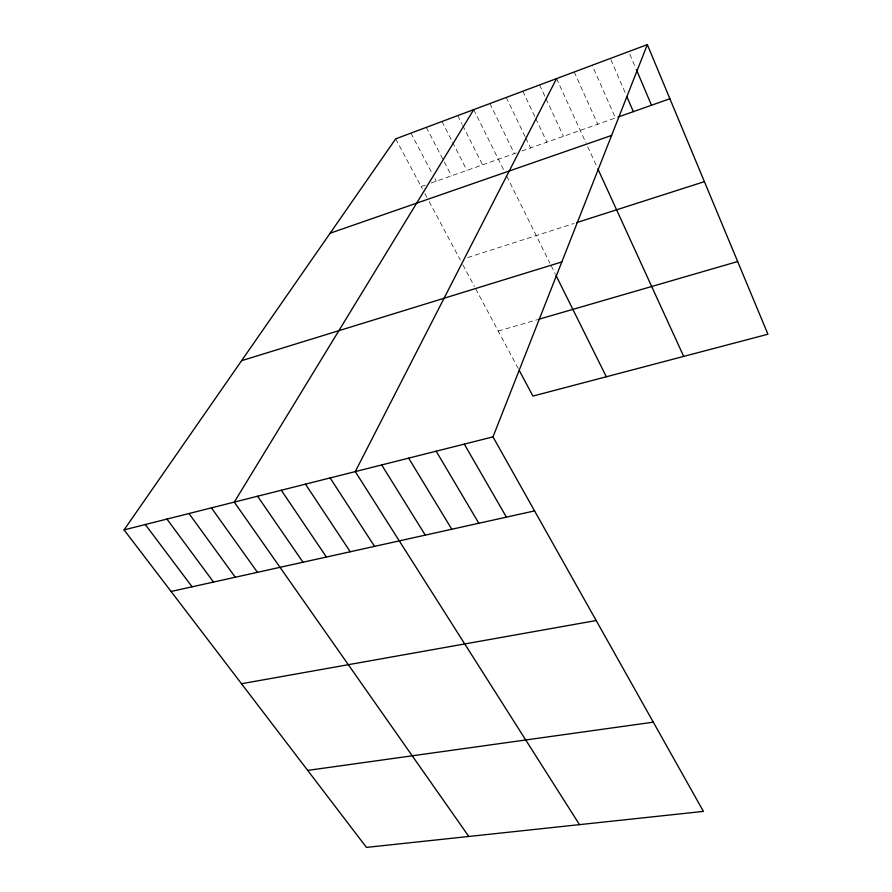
<?xml version="1.0" encoding="UTF-8"?>
<svg xmlns="http://www.w3.org/2000/svg" width="892" height="892" viewBox="0 0 892 892"><rect width="100%" height="100%" fill="white"/><g stroke="black" fill="none" stroke-linecap="round" stroke-linejoin="round"><path stroke-width="0.67" stroke-dasharray="4.46 3.34" d="M421.124 186.551L426.153 184.778M431.193 183.005L516.858 152.755M521.831 151.004L615.435 117.967L592.177 65.261M467.709 257.554L574.013 223.457M498.227 331.043L537.553 319.626M395.669 138.851L422.362 188.87M424.826 193.497L427.915 199.284M429.152 201.592L460.283 259.929M462.87 264.79L474.455 286.499M475.737 288.908L518.665 369.333M410.922 133.142L432.33 173.828M434.928 178.757L436.221 181.221M426.343 127.366L451.497 175.835M441.953 121.524L451.954 141.07M452.578 142.285L466.94 170.383M457.752 115.603L462.089 124.222M462.714 125.46L482.572 164.864M473.73 109.627L503.757 170.116M506.734 176.114L549.929 263.162M551.167 265.649L555.437 274.268M489.898 103.561L514.372 153.636M506.266 97.44L525.221 136.844M525.812 138.07L530.55 147.927M522.823 91.24L535.167 117.309M535.758 118.558L546.919 142.151M539.582 84.952L545.413 97.484M545.993 98.733L563.488 136.298M556.552 78.608L585.988 142.921M587.705 146.678L597.306 167.651M574.247 71.973L597.729 124.211M610.875 59.731L625.682 93.916M629.808 54.133L635.773 68.182"/><path stroke-width="1.34" d="M492.986 436.879L647.347 44.6L395.669 138.851L124.066 529.893L366.467 847.4L703.431 811.397L492.986 436.879L124.066 529.893M556.552 78.608L355.284 471.6L579.499 824.643M473.73 109.627L234.284 502.107L468.802 836.462M617.989 117.064L669.892 98.744M330.129 233.213L611.6 135.45M576.488 222.665L704.401 181.645M241.587 360.68L561.826 261.936M538.801 319.269L737.673 261.534M171.074 591.474L534.576 510.893M241.509 683.729L596.179 620.531M307.673 770.398L653.29 722.174M145.307 524.529L192.103 586.813M166.949 519.077L213.5 582.063M188.981 513.524L235.276 577.236M211.426 507.871L257.454 572.318M257.565 496.231L303.001 562.228M281.303 490.254L326.405 557.043M305.488 484.155L350.255 551.758M330.14 477.934L374.54 546.372M381.698 464.933L425.272 535.122M408.659 458.142L451.787 529.246M436.188 451.207L478.826 523.258M464.286 444.116L506.422 517.137M519.289 370.514L532.937 396.081L767.934 334.232L647.347 44.6M556.05 275.494L606.315 376.77M597.863 168.878L683.696 356.41M626.775 96.448L633.353 111.634M636.319 69.465L651.506 105.234"/></g></svg>
